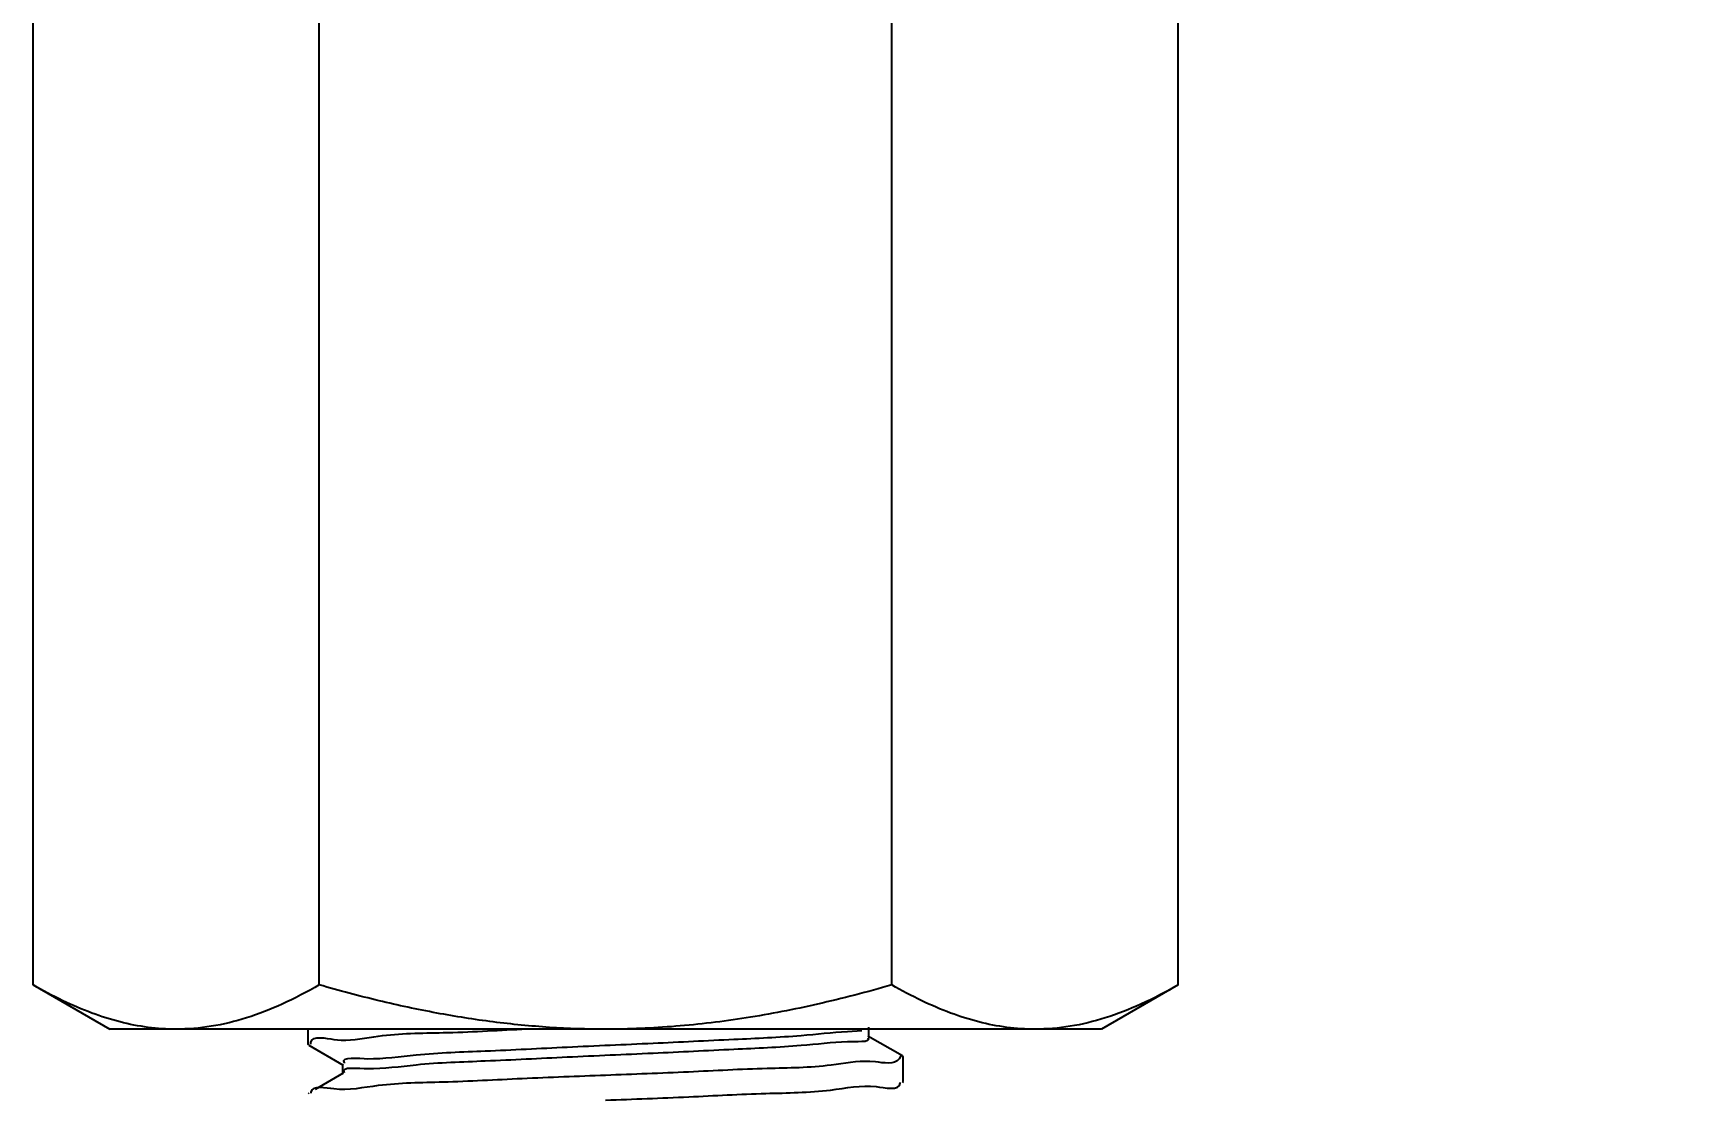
# Model space of a CAD drawing. Extents: x -452079 to 117456, y 3902 to 836955.
# Drawn here: x -256865.4 to -256643.9, y 691810 to 691952.2 of the extents above; entities that cross this region are included whole.
import ezdxf
from ezdxf import colors
from ezdxf.entities.mleader import LeaderData, LeaderLine
from ezdxf.math import Vec2, Vec3

# ---------------------------------------------------------------- set-up
doc = ezdxf.new("R2010")
doc.units = 0
doc.header["$LTSCALE"] = 1000
doc.header["$MEASUREMENT"] = 0
doc.linetypes.add('AUDIT_D_160901175043-111', pattern=[0])
doc.linetypes.add('AUDIT_D_160901175043-122', pattern=[0])
doc.layers.add('总说明', color=2, linetype='Continuous')
doc.styles.add('标题文字', font='txt.shx', dxfattribs={"bigfont": 'hztxt.shx'})

msp = doc.modelspace()

# ---------------------------------------------------------------- linework, layer by layer
at = {"layer": '总说明', "color": 6, "linetype": 'Continuous'}
for p, q in [((-256865.4427865439, 691824.6100385628), (-256865.4427865439, 692145.0676946269)), ((-256827.0685440873, 691824.6100385628), (-256827.0685440873, 692145.0676946269)), ((-256750.3200592411, 691824.6100385628), (-256750.3200592411, 692145.0676946269)), ((-256711.9458167882, 691824.6100385628), (-256711.9458167882, 692145.0676946269)), ((-256865.4427865439, 691824.6100385628), (-256855.1604392653, 691818.6735225898)), ((-256711.9458167882, 691824.6100385628), (-256722.2281640631, 691818.6735225898)), ((-256722.2289465063, 691818.6735225898), (-256855.1596568258, 691818.6735225898))]:
    msp.add_line(p, q, dxfattribs=at)
at = {"layer": '总说明', "color": 133, "linetype": 'Continuous'}
for p, q in [((-256828.5739842237, 691816.6345376038), (-256828.5739842237, 691818.6735225898)), ((-256754.3671598614, 691818.4495569972), (-256756.2761807584, 691818.3178704382)), ((-256748.9089856663, 691815.0820648327), (-256753.5261316181, 691817.7549224516)), ((-256753.4195282099, 691817.6315296601), (-256753.4195282099, 691818.9608524145)), ((-256828.4795766522, 691816.5253332007), (-256828.5739840598, 691816.6346818005)), ((-256828.4795766522, 691816.5253332007), (-256823.8625097958, 691813.8525214057)), ((-256828.2042077792, 691816.6570841802), (-256828.1898006437, 691816.9131987459)), ((-256825.1157706597, 691817.3002189324), (-256824.1344034889, 691817.2192682346)), ((-256823.9690751185, 691813.9758920941), (-256823.9690751185, 691812.6465693387)), ((-256752.5129039393, 691814.2841272812), (-256753.2607748036, 691814.3426243245)), ((-256749.1140142282, 691815.0818435951), (-256749.3288376679, 691814.7061172362)), ((-256748.9089856663, 691815.0820648327), (-256748.8146210325, 691814.9723900818)), ((-256748.8146191047, 691811.6495772834), (-256748.8146191047, 691814.9728841578)), ((-256823.8624717103, 691812.7699621312), (-256827.6416840193, 691810.5820577658)), ((-256748.9090266761, 691811.5403728887), (-256748.8146234241, 691811.650315622)), ((-256828.4796176621, 691810.0971045123), (-256828.5739840598, 691809.9880680424))]:
    msp.add_line(p, q, dxfattribs=at)
at = {"layer": '总说明', "color": 6, "linetype": 'Continuous'}
for points, start_tangent, end_tangent in [([(-256846.2556653314, 691818.6735225898), (-256850.0191812304, 691818.9188074005), (-256853.7850639199, 691819.6460920443), (-256857.5759736722, 691820.838746424), (-256861.4413801965, 691822.4900026332), (-256865.4427865439, 691824.6100385628)], (-1, 0), (-0.8660254041217197, 0.4999999994158121)), ([(-256827.0685440873, 691824.6100385628), (-256832.0503832896, 691822.0321912245), (-256836.8360161831, 691820.1852284308), (-256841.5514036746, 691819.0560763573), (-256846.2556653314, 691818.6735225898)], (-0.8660254036678652, -0.5000000002019113), (-0.9999999999955206, -2.99315318253772e-06)), ([(-256788.6943016642, 691818.6735225898), (-256796.2213334602, 691818.9188074005), (-256803.7530988411, 691819.6460920443), (-256811.3349183736, 691820.838746424), (-256819.0657314261, 691822.4900026332), (-256827.0685440873, 691824.6100385628)], (-1, 0), (-0.9607689228723209, 0.277350097967822)), ([(-256750.3200592411, 691824.6100385628), (-256760.2837376141, 691822.0321912245), (-256769.855003401, 691820.1852284308), (-256779.2857783486, 691819.0560763573), (-256788.6943016642, 691818.6735225898)], (-0.9607689227849924, -0.277350098270337), (-0.9999999999988791, -1.497253208366244e-06)), ([(-256731.1329379988, 691818.6735225898), (-256734.8964539294, 691818.9188074005), (-256738.6623365854, 691819.6460920443), (-256742.4532463712, 691820.838746424), (-256746.3186528956, 691822.4900026332), (-256750.3200592411, 691824.6100385628)], (-1, 0), (-0.8660254041217197, 0.4999999994158121)), ([(-256711.9458167882, 691824.6100385628), (-256716.9276559887, 691822.0321912245), (-256721.7132888821, 691820.1852284308), (-256726.428676342, 691819.0560763573), (-256731.1329379988, 691818.6735225898)], (-0.8660254036678652, -0.5000000002019113), (-0.9999999999955206, -2.99315318253772e-06))]:
    msp.add_spline(points, degree=3, dxfattribs=dict(at, start_tangent=start_tangent, end_tangent=end_tangent))
at = {"layer": '总说明', "color": 133, "linetype": 'Continuous'}
for points, start_tangent, end_tangent in [([(-256828.1898006437, 691816.9131987459), (-256825.1157706597, 691817.3002189324)], (0.1947122892037019, 0.9808604000738608), (0.9933388324686286, -0.1152300477734085)), ([(-256824.1344034889, 691817.2192682346), (-256819.1607582637, 691817.7474438493), (-256810.480553537, 691818.2099647179), (-256799.9352442839, 691818.6733949791)], (0.9988675038374483, -0.04757845917582488), (0.9988659152190966, 0.04761179909976732)), ([(-256756.2761807584, 691818.3178704382), (-256762.4858785321, 691817.7973023263), (-256771.4911672429, 691817.2767342237), (-256782.3314738528, 691816.7561660773), (-256793.850488392, 691816.2355979738), (-256804.8195045845, 691815.7150298358), (-256814.0684832794, 691815.1944617239), (-256820.6108576332, 691814.6738936204)], (-0.9985977367750991, -0.05293921143774281), (-0.9999723173607219, 0.00744073331250378)), ([(-256753.5371510399, 691817.5238827049), (-256753.5244477348, 691817.5091158209), (-256756.2761807584, 691816.9885476838)], (0.6751315770525067, -0.7376973320180814), (-0.9985977368456983, -0.05293921010602427)), ([(-256756.2761807584, 691816.9885476838), (-256762.4858785321, 691816.4679795803), (-256771.4911672429, 691815.9474114684), (-256782.3314738528, 691815.4268433313), (-256793.850488392, 691814.9062752185), (-256804.8195045845, 691814.3857070805), (-256814.0684832794, 691813.8651389779), (-256820.6108576332, 691813.344570866)], (-0.9985977367750991, -0.05293921143774281), (-0.9999723173607219, 0.00744073331250378)), ([(-256820.6108576332, 691813.344570866), (-256823.7487679863, 691812.824002728)], (-0.9999723173435644, 0.007440735618322953), (0.5391441033497021, -0.8422135333887991)), ([(-256820.6108576332, 691814.6738936204), (-256823.7487679863, 691814.153325474), (-256823.7374717699, 691814.1363882414)], (-0.999972317336928, 0.007440736510197755), (0.5695825962742964, -0.8219341007778129)), ([(-256753.2607748036, 691814.3426243245), (-256758.4545897742, 691813.8460682781), (-256767.0517248561, 691813.3906415004), (-256777.5630631664, 691812.9292643118), (-256788.6943016642, 691812.4804040027)], (-0.9988916255668496, 0.04706931455223147), (-0.9992093668748413, -0.03975727794478614)), ([(-256749.3288376679, 691814.7061172362), (-256752.5129039393, 691814.2841272812)], (-0.6149389823697317, -0.7885746939650542), (-0.9940343782365133, 0.109067203521263)), ([(-256825.1157706597, 691810.6536051744), (-256828.1994814699, 691810.2055539509), (-256828.206403985, 691810.094533601)], (-0.9933388322335969, 0.1152300497994956), (-0.009409514550450847, -0.9999557295380256)), ([(-256788.6943016642, 691812.4804040027), (-256799.9003346072, 691812.02844367), (-256810.480553537, 691811.5633509607), (-256819.1607582637, 691811.1008300922), (-256825.1157706597, 691810.6536051744)], (-0.9992093668869196, -0.03975727764122357), (-0.9933388325568384, 0.115230047012996)), ([(-256823.7554257673, 691812.834697229), (-256823.7487679863, 691812.824002728)], (0.5174760447407107, -0.8556976937677874), (0.5391438509496908, -0.8422136949629456)), ([(-256788.6943016642, 691809.157097119), (-256777.5458520607, 691809.6066706536), (-256767.2129812439, 691810.0597074694), (-256758.5372938545, 691810.5177230929), (-256752.4191800368, 691810.9697416221)], (0.9992093668970119, 0.03975727738757817), (0.9936256491573059, -0.112730072903031)), ([(-256752.4191800368, 691810.9697416221), (-256749.1947601804, 691811.4303124669), (-256749.194968154, 691811.526505218)], (0.9936256489619121, -0.1127300746252711), (-0.0484413660100208, 0.9988260279243244))]:
    msp.add_spline(points, degree=3, dxfattribs=dict(at, start_tangent=start_tangent, end_tangent=end_tangent))

# ---------------------------------------------------------------- leaders
at = {"layer": '总说明', "color": 4, "linetype": 'AUDIT_D_160901175043-122'}
ml = msp.add_multileader_mtext('Standard', dxfattribs=at)
ml.set_content('{\\W0.9;加长型后扩底锚栓}', color=4, style='标题文字')
ml.set_leader_properties(linetype='AUDIT_D_160901175043-111')
ml.build(insert=Vec2(0, 0))
ml.multileader.update_dxf_attribs({"dogleg_length": 0.36, "arrow_head_size": 98.468352})
ctx = ml.context
ctx.base_point, ctx.char_height, ctx.arrow_head_size, ctx.landing_gap_size, ctx.plane_origin = Vec3(-256136.5384646205, 691418.2582442072), 246.17088, 98.468352, 39.87968256000001, Vec3(-256850.0634799053, 692227.9494489665)
notes = []
notes.append((ctx, [(0, (1, 1, 0), (-256213.7450251014, 691418.2582442072), (1, 0), 77.20656048092404, [(0, [(-256787.3974740797, 692332.7160901885)], 0, [])])]))
ctx.mtext.insert, ctx.mtext.width, ctx.mtext.flow_direction = Vec3(-256096.6587820605, 691565.9607722071), 1375.025151370708, 5
for ctx, leaders in notes:
    for number, flags, end, landing, length, lines in leaders:
        leader = LeaderData()
        leader.index, (leader.has_last_leader_line, leader.has_dogleg_vector, leader.attachment_direction) = number, flags
        leader.last_leader_point, leader.dogleg_vector, leader.dogleg_length = Vec3(end), Vec3(landing), length
        for number, points, colour, breaks in lines:
            line = LeaderLine()
            line.index, line.vertices, line.color, line.breaks = number, Vec3.list(points), colors.encode_raw_color(colour), breaks
            leader.lines.append(line)
        ctx.leaders.append(leader)

doc.saveas('drawing.dxf')
